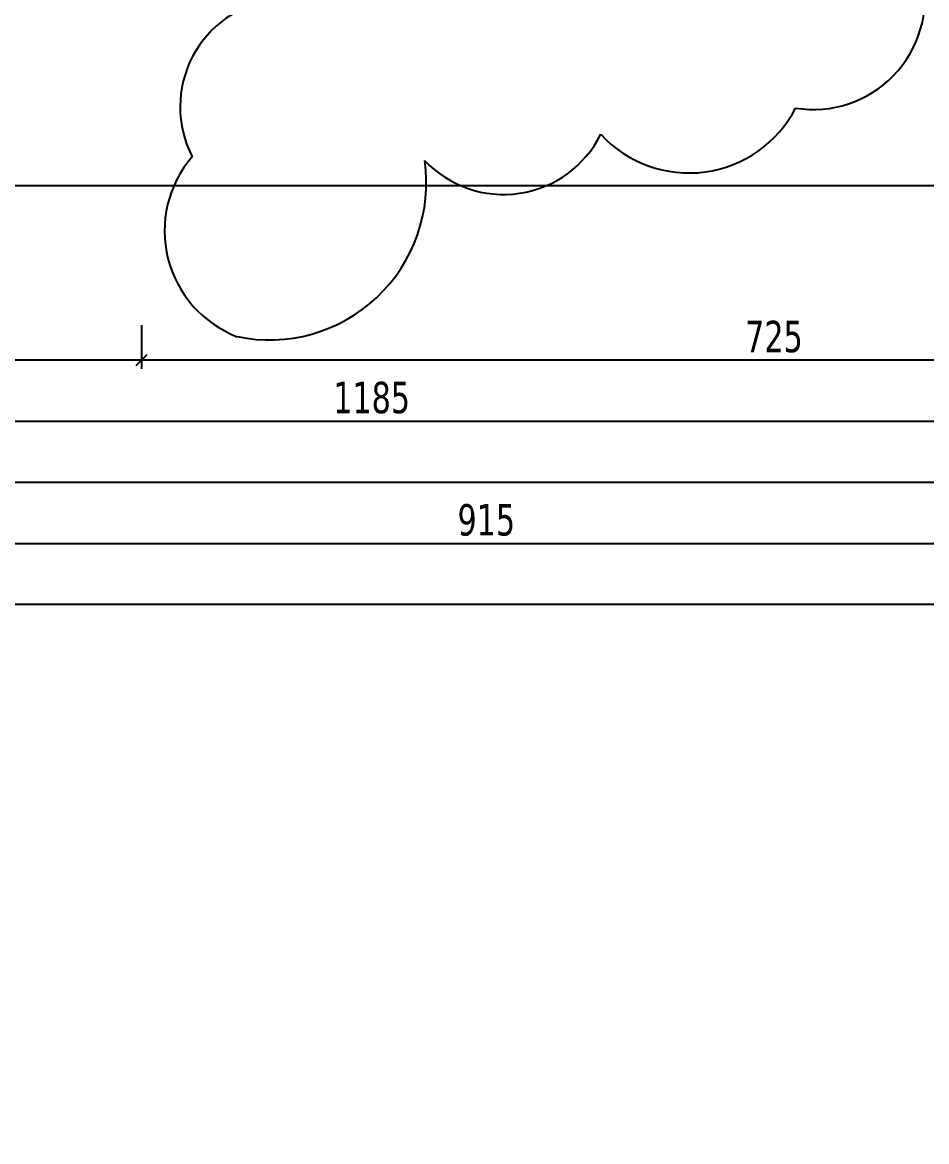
# Model space of a CAD drawing. Header units: millimetres. Extents: x 43168.9 to 43194.6, y -25545.1 to -25543.4.
# Drawn here: x 43172.0412 to 43172.1449, y -25544.6805 to -25544.5522 of the extents above; entities that cross this region are included whole.
import ezdxf

# ---------------------------------------------------------------- set-up
doc = ezdxf.new("R2010")
doc.units = ezdxf.units.MM
doc.header["$LTSCALE"] = 200
doc.layers.add('cim_sgh', color=7, linetype='Continuous', true_color=0x248f00)
for name, color, linetype in [('olcuaks_sgh', 41, 'Continuous'), ('olcudis_sgh', 185, 'Continuous'), ('vaziyet-01_sgh', 33, 'Continuous')]:
    doc.layers.add(name, color=color, linetype=linetype)
doc.styles.add('dim', font='VERDANA.TTF', dxfattribs={"width": 0.7})

msp = doc.modelspace()

# ---------------------------------------------------------------- linework, layer by layer
at = {"color": 0, "linetype": 'ByBlock', "lineweight": -2}
for p, q in [((43172.05548, -25544.59032), (43172.05428, -25544.59152)), ((43172.05428, -25544.59152), (43172.05548, -25544.59032))]:
    msp.add_line(p, q, dxfattribs=at)
for centre, radius, start, end in [((43172.13189, -25544.54941), 0.01279, 260.8187, 10.8187), ((43172.07174, -25544.56191), 0.01243, 97.3446, 207.3446), ((43172.11763, -25544.55572), 0.01376, 222.6637, 332.6637), ((43172.09637, -25544.55948), 0.01246, 223.4677, 333.4677), ((43172.07049, -25544.57612), 0.01297, 139.0416, 249.0416), ((43172.06953, -25544.57062), 0.01799, 258.2169, 8.2169)]:
    msp.add_arc(centre, radius, start, end)
at = {"layer": 'cim_sgh'}
for p, q in [((43172.04408, -25544.57377), (43172.04408, -25544.57377)), ((43172.04789, -25544.57377), (43172.04789, -25544.57377)), ((43172.0517, -25544.57377), (43172.0517, -25544.57377)), ((43172.05551, -25544.57377), (43172.05551, -25544.57377)), ((43172.05932, -25544.57377), (43172.05932, -25544.57377)), ((43172.06313, -25544.57377), (43172.06313, -25544.57377)), ((43172.06694, -25544.57377), (43172.06694, -25544.57377)), ((43172.07075, -25544.57377), (43172.07075, -25544.57377)), ((43172.07456, -25544.57377), (43172.07456, -25544.57377)), ((43172.07837, -25544.57377), (43172.07837, -25544.57377)), ((43172.08218, -25544.57377), (43172.08218, -25544.57377)), ((43172.08599, -25544.57377), (43172.08599, -25544.57377)), ((43172.0898, -25544.57377), (43172.0898, -25544.57377)), ((43172.09361, -25544.57377), (43172.09361, -25544.57377)), ((43172.09742, -25544.57377), (43172.09742, -25544.57377)), ((43172.10123, -25544.57377), (43172.10123, -25544.57377)), ((43172.10504, -25544.57377), (43172.10504, -25544.57377)), ((43172.10885, -25544.57377), (43172.10885, -25544.57377)), ((43172.11266, -25544.57377), (43172.11266, -25544.57377)), ((43172.11647, -25544.57377), (43172.11647, -25544.57377)), ((43172.12028, -25544.57377), (43172.12028, -25544.57377)), ((43172.12409, -25544.57377), (43172.12409, -25544.57377)), ((43172.1279, -25544.57377), (43172.1279, -25544.57377)), ((43172.13171, -25544.57377), (43172.13171, -25544.57377)), ((43172.13552, -25544.57377), (43172.13552, -25544.57377)), ((43172.13933, -25544.57377), (43172.13933, -25544.57377)), ((43172.14314, -25544.57377), (43172.14314, -25544.57377)), ((43172.04218, -25544.57758), (43172.04218, -25544.57758)), ((43172.04599, -25544.57758), (43172.04599, -25544.57758)), ((43172.0498, -25544.57758), (43172.0498, -25544.57758)), ((43172.05361, -25544.57758), (43172.05361, -25544.57758)), ((43172.05742, -25544.57758), (43172.05742, -25544.57758)), ((43172.06123, -25544.57758), (43172.06123, -25544.57758)), ((43172.06504, -25544.57758), (43172.06504, -25544.57758)), ((43172.06885, -25544.57758), (43172.06885, -25544.57758)), ((43172.07266, -25544.57758), (43172.07266, -25544.57758)), ((43172.07647, -25544.57758), (43172.07647, -25544.57758)), ((43172.08028, -25544.57758), (43172.08028, -25544.57758)), ((43172.08409, -25544.57758), (43172.08409, -25544.57758)), ((43172.0879, -25544.57758), (43172.0879, -25544.57758)), ((43172.09171, -25544.57758), (43172.09171, -25544.57758)), ((43172.09552, -25544.57758), (43172.09552, -25544.57758)), ((43172.09933, -25544.57758), (43172.09933, -25544.57758)), ((43172.10314, -25544.57758), (43172.10314, -25544.57758)), ((43172.10695, -25544.57758), (43172.10695, -25544.57758)), ((43172.11076, -25544.57758), (43172.11076, -25544.57758)), ((43172.11457, -25544.57758), (43172.11457, -25544.57758)), ((43172.11838, -25544.57758), (43172.11838, -25544.57758)), ((43172.12219, -25544.57758), (43172.12219, -25544.57758)), ((43172.126, -25544.57758), (43172.126, -25544.57758)), ((43172.12981, -25544.57758), (43172.12981, -25544.57758)), ((43172.13362, -25544.57758), (43172.13362, -25544.57758)), ((43172.13743, -25544.57758), (43172.13743, -25544.57758)), ((43172.14124, -25544.57758), (43172.14124, -25544.57758)), ((43172.04408, -25544.58139), (43172.04408, -25544.58139)), ((43172.04789, -25544.58139), (43172.04789, -25544.58139)), ((43172.0517, -25544.58139), (43172.0517, -25544.58139)), ((43172.05551, -25544.58139), (43172.05551, -25544.58139)), ((43172.05932, -25544.58139), (43172.05932, -25544.58139)), ((43172.06313, -25544.58139), (43172.06313, -25544.58139)), ((43172.06694, -25544.58139), (43172.06694, -25544.58139)), ((43172.07075, -25544.58139), (43172.07075, -25544.58139)), ((43172.07456, -25544.58139), (43172.07456, -25544.58139)), ((43172.07837, -25544.58139), (43172.07837, -25544.58139)), ((43172.08218, -25544.58139), (43172.08218, -25544.58139)), ((43172.08599, -25544.58139), (43172.08599, -25544.58139)), ((43172.0898, -25544.58139), (43172.0898, -25544.58139)), ((43172.09361, -25544.58139), (43172.09361, -25544.58139)), ((43172.09742, -25544.58139), (43172.09742, -25544.58139)), ((43172.10123, -25544.58139), (43172.10123, -25544.58139)), ((43172.10504, -25544.58139), (43172.10504, -25544.58139)), ((43172.10885, -25544.58139), (43172.10885, -25544.58139)), ((43172.11266, -25544.58139), (43172.11266, -25544.58139)), ((43172.11647, -25544.58139), (43172.11647, -25544.58139)), ((43172.12028, -25544.58139), (43172.12028, -25544.58139)), ((43172.12409, -25544.58139), (43172.12409, -25544.58139)), ((43172.1279, -25544.58139), (43172.1279, -25544.58139)), ((43172.13171, -25544.58139), (43172.13171, -25544.58139)), ((43172.13552, -25544.58139), (43172.13552, -25544.58139)), ((43172.13933, -25544.58139), (43172.13933, -25544.58139)), ((43172.14314, -25544.58139), (43172.14314, -25544.58139)), ((43172.04218, -25544.5852), (43172.04218, -25544.5852)), ((43172.04599, -25544.5852), (43172.04599, -25544.5852)), ((43172.0498, -25544.5852), (43172.0498, -25544.5852)), ((43172.05361, -25544.5852), (43172.05361, -25544.5852)), ((43172.05742, -25544.5852), (43172.05742, -25544.5852)), ((43172.06123, -25544.5852), (43172.06123, -25544.5852)), ((43172.06504, -25544.5852), (43172.06504, -25544.5852)), ((43172.06885, -25544.5852), (43172.06885, -25544.5852)), ((43172.07266, -25544.5852), (43172.07266, -25544.5852)), ((43172.07647, -25544.5852), (43172.07647, -25544.5852)), ((43172.08028, -25544.5852), (43172.08028, -25544.5852)), ((43172.08409, -25544.5852), (43172.08409, -25544.5852)), ((43172.0879, -25544.5852), (43172.0879, -25544.5852)), ((43172.09171, -25544.5852), (43172.09171, -25544.5852)), ((43172.09552, -25544.5852), (43172.09552, -25544.5852)), ((43172.09933, -25544.5852), (43172.09933, -25544.5852)), ((43172.10314, -25544.5852), (43172.10314, -25544.5852)), ((43172.10695, -25544.5852), (43172.10695, -25544.5852)), ((43172.11076, -25544.5852), (43172.11076, -25544.5852)), ((43172.11457, -25544.5852), (43172.11457, -25544.5852)), ((43172.11838, -25544.5852), (43172.11838, -25544.5852)), ((43172.12219, -25544.5852), (43172.12219, -25544.5852)), ((43172.126, -25544.5852), (43172.126, -25544.5852)), ((43172.12981, -25544.5852), (43172.12981, -25544.5852)), ((43172.13362, -25544.5852), (43172.13362, -25544.5852)), ((43172.13743, -25544.5852), (43172.13743, -25544.5852)), ((43172.14124, -25544.5852), (43172.14124, -25544.5852)), ((43172.04408, -25544.58901), (43172.04408, -25544.58901)), ((43172.04789, -25544.58901), (43172.04789, -25544.58901)), ((43172.0517, -25544.58901), (43172.0517, -25544.58901)), ((43172.05551, -25544.58901), (43172.05551, -25544.58901)), ((43172.05932, -25544.58901), (43172.05932, -25544.58901)), ((43172.06313, -25544.58901), (43172.06313, -25544.58901)), ((43172.06694, -25544.58901), (43172.06694, -25544.58901)), ((43172.07075, -25544.58901), (43172.07075, -25544.58901)), ((43172.07456, -25544.58901), (43172.07456, -25544.58901)), ((43172.07837, -25544.58901), (43172.07837, -25544.58901)), ((43172.08218, -25544.58901), (43172.08218, -25544.58901)), ((43172.08599, -25544.58901), (43172.08599, -25544.58901)), ((43172.0898, -25544.58901), (43172.0898, -25544.58901)), ((43172.09361, -25544.58901), (43172.09361, -25544.58901)), ((43172.09742, -25544.58901), (43172.09742, -25544.58901)), ((43172.10123, -25544.58901), (43172.10123, -25544.58901)), ((43172.10504, -25544.58901), (43172.10504, -25544.58901)), ((43172.10885, -25544.58901), (43172.10885, -25544.58901)), ((43172.11266, -25544.58901), (43172.11266, -25544.58901)), ((43172.11647, -25544.58901), (43172.11647, -25544.58901)), ((43172.12028, -25544.58901), (43172.12028, -25544.58901)), ((43172.12409, -25544.58901), (43172.12409, -25544.58901)), ((43172.1279, -25544.58901), (43172.1279, -25544.58901)), ((43172.13171, -25544.58901), (43172.13171, -25544.58901)), ((43172.13552, -25544.58901), (43172.13552, -25544.58901)), ((43172.13933, -25544.58901), (43172.13933, -25544.58901)), ((43172.14314, -25544.58901), (43172.14314, -25544.58901)), ((43172.04218, -25544.59282), (43172.04218, -25544.59282)), ((43172.04599, -25544.59282), (43172.04599, -25544.59282)), ((43172.0498, -25544.59282), (43172.0498, -25544.59282)), ((43172.05361, -25544.59282), (43172.05361, -25544.59282)), ((43172.05742, -25544.59282), (43172.05742, -25544.59282)), ((43172.06123, -25544.59282), (43172.06123, -25544.59282)), ((43172.06504, -25544.59282), (43172.06504, -25544.59282)), ((43172.06885, -25544.59282), (43172.06885, -25544.59282)), ((43172.07266, -25544.59282), (43172.07266, -25544.59282)), ((43172.07647, -25544.59282), (43172.07647, -25544.59282)), ((43172.08028, -25544.59282), (43172.08028, -25544.59282)), ((43172.08409, -25544.59282), (43172.08409, -25544.59282)), ((43172.0879, -25544.59282), (43172.0879, -25544.59282)), ((43172.09171, -25544.59282), (43172.09171, -25544.59282)), ((43172.09552, -25544.59282), (43172.09552, -25544.59282)), ((43172.09933, -25544.59282), (43172.09933, -25544.59282)), ((43172.10314, -25544.59282), (43172.10314, -25544.59282)), ((43172.10695, -25544.59282), (43172.10695, -25544.59282)), ((43172.11076, -25544.59282), (43172.11076, -25544.59282)), ((43172.11457, -25544.59282), (43172.11457, -25544.59282)), ((43172.11838, -25544.59282), (43172.11838, -25544.59282)), ((43172.12219, -25544.59282), (43172.12219, -25544.59282)), ((43172.126, -25544.59282), (43172.126, -25544.59282)), ((43172.12981, -25544.59282), (43172.12981, -25544.59282)), ((43172.13362, -25544.59282), (43172.13362, -25544.59282)), ((43172.13743, -25544.59282), (43172.13743, -25544.59282)), ((43172.14124, -25544.59282), (43172.14124, -25544.59282)), ((43172.04408, -25544.59663), (43172.04408, -25544.59663)), ((43172.04789, -25544.59663), (43172.04789, -25544.59663)), ((43172.0517, -25544.59663), (43172.0517, -25544.59663)), ((43172.05551, -25544.59663), (43172.05551, -25544.59663)), ((43172.05932, -25544.59663), (43172.05932, -25544.59663)), ((43172.06313, -25544.59663), (43172.06313, -25544.59663)), ((43172.06694, -25544.59663), (43172.06694, -25544.59663)), ((43172.07075, -25544.59663), (43172.07075, -25544.59663)), ((43172.07456, -25544.59663), (43172.07456, -25544.59663)), ((43172.07837, -25544.59663), (43172.07837, -25544.59663)), ((43172.08218, -25544.59663), (43172.08218, -25544.59663)), ((43172.08599, -25544.59663), (43172.08599, -25544.59663)), ((43172.0898, -25544.59663), (43172.0898, -25544.59663)), ((43172.09361, -25544.59663), (43172.09361, -25544.59663)), ((43172.09742, -25544.59663), (43172.09742, -25544.59663)), ((43172.10123, -25544.59663), (43172.10123, -25544.59663)), ((43172.10504, -25544.59663), (43172.10504, -25544.59663)), ((43172.10885, -25544.59663), (43172.10885, -25544.59663)), ((43172.11266, -25544.59663), (43172.11266, -25544.59663)), ((43172.11647, -25544.59663), (43172.11647, -25544.59663)), ((43172.12028, -25544.59663), (43172.12028, -25544.59663)), ((43172.12409, -25544.59663), (43172.12409, -25544.59663)), ((43172.1279, -25544.59663), (43172.1279, -25544.59663)), ((43172.13171, -25544.59663), (43172.13171, -25544.59663)), ((43172.13552, -25544.59663), (43172.13552, -25544.59663)), ((43172.13933, -25544.59663), (43172.13933, -25544.59663)), ((43172.14314, -25544.59663), (43172.14314, -25544.59663)), ((43172.04218, -25544.60044), (43172.04218, -25544.60044)), ((43172.04599, -25544.60044), (43172.04599, -25544.60044)), ((43172.0498, -25544.60044), (43172.0498, -25544.60044)), ((43172.05361, -25544.60044), (43172.05361, -25544.60044)), ((43172.05742, -25544.60044), (43172.05742, -25544.60044)), ((43172.06123, -25544.60044), (43172.06123, -25544.60044)), ((43172.06504, -25544.60044), (43172.06504, -25544.60044)), ((43172.06885, -25544.60044), (43172.06885, -25544.60044)), ((43172.07266, -25544.60044), (43172.07266, -25544.60044)), ((43172.07647, -25544.60044), (43172.07647, -25544.60044)), ((43172.08028, -25544.60044), (43172.08028, -25544.60044)), ((43172.08409, -25544.60044), (43172.08409, -25544.60044)), ((43172.0879, -25544.60044), (43172.0879, -25544.60044)), ((43172.09171, -25544.60044), (43172.09171, -25544.60044)), ((43172.09552, -25544.60044), (43172.09552, -25544.60044)), ((43172.09933, -25544.60044), (43172.09933, -25544.60044)), ((43172.10314, -25544.60044), (43172.10314, -25544.60044)), ((43172.10695, -25544.60044), (43172.10695, -25544.60044)), ((43172.11076, -25544.60044), (43172.11076, -25544.60044)), ((43172.11457, -25544.60044), (43172.11457, -25544.60044)), ((43172.11838, -25544.60044), (43172.11838, -25544.60044)), ((43172.12219, -25544.60044), (43172.12219, -25544.60044)), ((43172.126, -25544.60044), (43172.126, -25544.60044)), ((43172.12981, -25544.60044), (43172.12981, -25544.60044)), ((43172.13362, -25544.60044), (43172.13362, -25544.60044)), ((43172.13743, -25544.60044), (43172.13743, -25544.60044)), ((43172.14124, -25544.60044), (43172.14124, -25544.60044)), ((43172.04408, -25544.60425), (43172.04408, -25544.60425)), ((43172.04789, -25544.60425), (43172.04789, -25544.60425)), ((43172.0517, -25544.60425), (43172.0517, -25544.60425)), ((43172.05551, -25544.60425), (43172.05551, -25544.60425)), ((43172.05932, -25544.60425), (43172.05932, -25544.60425)), ((43172.06313, -25544.60425), (43172.06313, -25544.60425)), ((43172.06694, -25544.60425), (43172.06694, -25544.60425)), ((43172.07075, -25544.60425), (43172.07075, -25544.60425)), ((43172.07456, -25544.60425), (43172.07456, -25544.60425)), ((43172.07837, -25544.60425), (43172.07837, -25544.60425)), ((43172.08218, -25544.60425), (43172.08218, -25544.60425)), ((43172.08599, -25544.60425), (43172.08599, -25544.60425)), ((43172.0898, -25544.60425), (43172.0898, -25544.60425)), ((43172.09361, -25544.60425), (43172.09361, -25544.60425)), ((43172.09742, -25544.60425), (43172.09742, -25544.60425)), ((43172.10123, -25544.60425), (43172.10123, -25544.60425)), ((43172.10504, -25544.60425), (43172.10504, -25544.60425)), ((43172.10885, -25544.60425), (43172.10885, -25544.60425)), ((43172.11266, -25544.60425), (43172.11266, -25544.60425)), ((43172.11647, -25544.60425), (43172.11647, -25544.60425)), ((43172.12028, -25544.60425), (43172.12028, -25544.60425)), ((43172.12409, -25544.60425), (43172.12409, -25544.60425)), ((43172.1279, -25544.60425), (43172.1279, -25544.60425)), ((43172.13171, -25544.60425), (43172.13171, -25544.60425)), ((43172.13552, -25544.60425), (43172.13552, -25544.60425)), ((43172.13933, -25544.60425), (43172.13933, -25544.60425)), ((43172.14314, -25544.60425), (43172.14314, -25544.60425)), ((43172.04218, -25544.60806), (43172.04218, -25544.60806)), ((43172.04599, -25544.60806), (43172.04599, -25544.60806)), ((43172.0498, -25544.60806), (43172.0498, -25544.60806)), ((43172.05361, -25544.60806), (43172.05361, -25544.60806)), ((43172.05742, -25544.60806), (43172.05742, -25544.60806)), ((43172.06123, -25544.60806), (43172.06123, -25544.60806)), ((43172.06504, -25544.60806), (43172.06504, -25544.60806)), ((43172.06885, -25544.60806), (43172.06885, -25544.60806)), ((43172.07266, -25544.60806), (43172.07266, -25544.60806)), ((43172.07647, -25544.60806), (43172.07647, -25544.60806)), ((43172.08028, -25544.60806), (43172.08028, -25544.60806)), ((43172.08409, -25544.60806), (43172.08409, -25544.60806)), ((43172.0879, -25544.60806), (43172.0879, -25544.60806)), ((43172.09171, -25544.60806), (43172.09171, -25544.60806)), ((43172.09552, -25544.60806), (43172.09552, -25544.60806)), ((43172.09933, -25544.60806), (43172.09933, -25544.60806)), ((43172.10314, -25544.60806), (43172.10314, -25544.60806)), ((43172.10695, -25544.60806), (43172.10695, -25544.60806)), ((43172.11076, -25544.60806), (43172.11076, -25544.60806)), ((43172.11457, -25544.60806), (43172.11457, -25544.60806)), ((43172.11838, -25544.60806), (43172.11838, -25544.60806)), ((43172.12219, -25544.60806), (43172.12219, -25544.60806)), ((43172.126, -25544.60806), (43172.126, -25544.60806)), ((43172.12981, -25544.60806), (43172.12981, -25544.60806)), ((43172.13362, -25544.60806), (43172.13362, -25544.60806)), ((43172.13743, -25544.60806), (43172.13743, -25544.60806)), ((43172.14124, -25544.60806), (43172.14124, -25544.60806)), ((43172.04408, -25544.61187), (43172.04408, -25544.61187)), ((43172.04789, -25544.61187), (43172.04789, -25544.61187)), ((43172.0517, -25544.61187), (43172.0517, -25544.61187)), ((43172.05551, -25544.61187), (43172.05551, -25544.61187)), ((43172.05932, -25544.61187), (43172.05932, -25544.61187)), ((43172.06313, -25544.61187), (43172.06313, -25544.61187)), ((43172.06694, -25544.61187), (43172.06694, -25544.61187)), ((43172.07075, -25544.61187), (43172.07075, -25544.61187)), ((43172.07456, -25544.61187), (43172.07456, -25544.61187)), ((43172.07837, -25544.61187), (43172.07837, -25544.61187)), ((43172.08218, -25544.61187), (43172.08218, -25544.61187)), ((43172.08599, -25544.61187), (43172.08599, -25544.61187)), ((43172.0898, -25544.61187), (43172.0898, -25544.61187)), ((43172.09361, -25544.61187), (43172.09361, -25544.61187)), ((43172.09742, -25544.61187), (43172.09742, -25544.61187)), ((43172.10123, -25544.61187), (43172.10123, -25544.61187)), ((43172.10504, -25544.61187), (43172.10504, -25544.61187)), ((43172.10885, -25544.61187), (43172.10885, -25544.61187)), ((43172.11266, -25544.61187), (43172.11266, -25544.61187)), ((43172.11647, -25544.61187), (43172.11647, -25544.61187)), ((43172.12028, -25544.61187), (43172.12028, -25544.61187)), ((43172.12409, -25544.61187), (43172.12409, -25544.61187)), ((43172.1279, -25544.61187), (43172.1279, -25544.61187)), ((43172.13171, -25544.61187), (43172.13171, -25544.61187)), ((43172.13552, -25544.61187), (43172.13552, -25544.61187)), ((43172.13933, -25544.61187), (43172.13933, -25544.61187)), ((43172.14314, -25544.61187), (43172.14314, -25544.61187)), ((43172.04218, -25544.61568), (43172.04218, -25544.61568)), ((43172.04599, -25544.61568), (43172.04599, -25544.61568)), ((43172.0498, -25544.61568), (43172.0498, -25544.61568)), ((43172.05361, -25544.61568), (43172.05361, -25544.61568)), ((43172.05742, -25544.61568), (43172.05742, -25544.61568)), ((43172.06123, -25544.61568), (43172.06123, -25544.61568)), ((43172.06504, -25544.61568), (43172.06504, -25544.61568)), ((43172.06885, -25544.61568), (43172.06885, -25544.61568)), ((43172.07266, -25544.61568), (43172.07266, -25544.61568)), ((43172.07647, -25544.61568), (43172.07647, -25544.61568)), ((43172.08028, -25544.61568), (43172.08028, -25544.61568)), ((43172.08409, -25544.61568), (43172.08409, -25544.61568)), ((43172.0879, -25544.61568), (43172.0879, -25544.61568)), ((43172.09171, -25544.61568), (43172.09171, -25544.61568)), ((43172.09552, -25544.61568), (43172.09552, -25544.61568)), ((43172.09933, -25544.61568), (43172.09933, -25544.61568)), ((43172.10314, -25544.61568), (43172.10314, -25544.61568)), ((43172.10695, -25544.61568), (43172.10695, -25544.61568)), ((43172.11076, -25544.61568), (43172.11076, -25544.61568)), ((43172.11457, -25544.61568), (43172.11457, -25544.61568)), ((43172.11838, -25544.61568), (43172.11838, -25544.61568)), ((43172.12219, -25544.61568), (43172.12219, -25544.61568)), ((43172.126, -25544.61568), (43172.126, -25544.61568)), ((43172.12981, -25544.61568), (43172.12981, -25544.61568)), ((43172.13362, -25544.61568), (43172.13362, -25544.61568)), ((43172.13743, -25544.61568), (43172.13743, -25544.61568)), ((43172.14124, -25544.61568), (43172.14124, -25544.61568)), ((43172.04408, -25544.61949), (43172.04408, -25544.61949)), ((43172.04789, -25544.61949), (43172.04789, -25544.61949)), ((43172.0517, -25544.61949), (43172.0517, -25544.61949)), ((43172.05551, -25544.61949), (43172.05551, -25544.61949)), ((43172.05932, -25544.61949), (43172.05932, -25544.61949)), ((43172.06313, -25544.61949), (43172.06313, -25544.61949)), ((43172.06694, -25544.61949), (43172.06694, -25544.61949)), ((43172.07075, -25544.61949), (43172.07075, -25544.61949)), ((43172.07456, -25544.61949), (43172.07456, -25544.61949)), ((43172.07837, -25544.61949), (43172.07837, -25544.61949)), ((43172.08218, -25544.61949), (43172.08218, -25544.61949)), ((43172.08599, -25544.61949), (43172.08599, -25544.61949)), ((43172.0898, -25544.61949), (43172.0898, -25544.61949)), ((43172.09361, -25544.61949), (43172.09361, -25544.61949)), ((43172.09742, -25544.61949), (43172.09742, -25544.61949)), ((43172.10123, -25544.61949), (43172.10123, -25544.61949)), ((43172.10504, -25544.61949), (43172.10504, -25544.61949)), ((43172.10885, -25544.61949), (43172.10885, -25544.61949)), ((43172.11266, -25544.61949), (43172.11266, -25544.61949)), ((43172.11647, -25544.61949), (43172.11647, -25544.61949)), ((43172.12028, -25544.61949), (43172.12028, -25544.61949)), ((43172.12409, -25544.61949), (43172.12409, -25544.61949)), ((43172.1279, -25544.61949), (43172.1279, -25544.61949)), ((43172.13171, -25544.61949), (43172.13171, -25544.61949)), ((43172.13552, -25544.61949), (43172.13552, -25544.61949)), ((43172.13933, -25544.61949), (43172.13933, -25544.61949)), ((43172.14314, -25544.61949), (43172.14314, -25544.61949)), ((43172.04218, -25544.6233), (43172.04218, -25544.6233)), ((43172.04599, -25544.6233), (43172.04599, -25544.6233)), ((43172.0498, -25544.6233), (43172.0498, -25544.6233)), ((43172.05361, -25544.6233), (43172.05361, -25544.6233)), ((43172.05742, -25544.6233), (43172.05742, -25544.6233)), ((43172.06123, -25544.6233), (43172.06123, -25544.6233)), ((43172.06504, -25544.6233), (43172.06504, -25544.6233)), ((43172.06885, -25544.6233), (43172.06885, -25544.6233)), ((43172.07266, -25544.6233), (43172.07266, -25544.6233)), ((43172.07647, -25544.6233), (43172.07647, -25544.6233)), ((43172.08028, -25544.6233), (43172.08028, -25544.6233)), ((43172.08409, -25544.6233), (43172.08409, -25544.6233)), ((43172.0879, -25544.6233), (43172.0879, -25544.6233)), ((43172.09171, -25544.6233), (43172.09171, -25544.6233)), ((43172.09552, -25544.6233), (43172.09552, -25544.6233)), ((43172.09933, -25544.6233), (43172.09933, -25544.6233)), ((43172.10314, -25544.6233), (43172.10314, -25544.6233)), ((43172.10695, -25544.6233), (43172.10695, -25544.6233)), ((43172.11076, -25544.6233), (43172.11076, -25544.6233)), ((43172.11457, -25544.6233), (43172.11457, -25544.6233)), ((43172.11838, -25544.6233), (43172.11838, -25544.6233)), ((43172.12219, -25544.6233), (43172.12219, -25544.6233)), ((43172.126, -25544.6233), (43172.126, -25544.6233)), ((43172.12981, -25544.6233), (43172.12981, -25544.6233)), ((43172.13362, -25544.6233), (43172.13362, -25544.6233)), ((43172.13743, -25544.6233), (43172.13743, -25544.6233)), ((43172.14124, -25544.6233), (43172.14124, -25544.6233)), ((43172.04408, -25544.62711), (43172.04408, -25544.62711)), ((43172.04789, -25544.62711), (43172.04789, -25544.62711)), ((43172.0517, -25544.62711), (43172.0517, -25544.62711)), ((43172.05551, -25544.62711), (43172.05551, -25544.62711)), ((43172.05932, -25544.62711), (43172.05932, -25544.62711)), ((43172.06313, -25544.62711), (43172.06313, -25544.62711)), ((43172.06694, -25544.62711), (43172.06694, -25544.62711)), ((43172.07075, -25544.62711), (43172.07075, -25544.62711)), ((43172.07456, -25544.62711), (43172.07456, -25544.62711)), ((43172.07837, -25544.62711), (43172.07837, -25544.62711)), ((43172.08218, -25544.62711), (43172.08218, -25544.62711)), ((43172.08599, -25544.62711), (43172.08599, -25544.62711)), ((43172.0898, -25544.62711), (43172.0898, -25544.62711)), ((43172.09361, -25544.62711), (43172.09361, -25544.62711)), ((43172.09742, -25544.62711), (43172.09742, -25544.62711)), ((43172.10123, -25544.62711), (43172.10123, -25544.62711)), ((43172.10504, -25544.62711), (43172.10504, -25544.62711)), ((43172.10885, -25544.62711), (43172.10885, -25544.62711)), ((43172.11266, -25544.62711), (43172.11266, -25544.62711)), ((43172.11647, -25544.62711), (43172.11647, -25544.62711)), ((43172.12028, -25544.62711), (43172.12028, -25544.62711)), ((43172.12409, -25544.62711), (43172.12409, -25544.62711)), ((43172.1279, -25544.62711), (43172.1279, -25544.62711)), ((43172.13171, -25544.62711), (43172.13171, -25544.62711)), ((43172.13552, -25544.62711), (43172.13552, -25544.62711)), ((43172.13933, -25544.62711), (43172.13933, -25544.62711)), ((43172.14314, -25544.62711), (43172.14314, -25544.62711)), ((43172.04218, -25544.63092), (43172.04218, -25544.63092)), ((43172.04599, -25544.63092), (43172.04599, -25544.63092)), ((43172.0498, -25544.63092), (43172.0498, -25544.63092)), ((43172.05361, -25544.63092), (43172.05361, -25544.63092)), ((43172.05742, -25544.63092), (43172.05742, -25544.63092)), ((43172.06123, -25544.63092), (43172.06123, -25544.63092)), ((43172.06504, -25544.63092), (43172.06504, -25544.63092)), ((43172.06885, -25544.63092), (43172.06885, -25544.63092)), ((43172.07266, -25544.63092), (43172.07266, -25544.63092)), ((43172.07647, -25544.63092), (43172.07647, -25544.63092)), ((43172.08028, -25544.63092), (43172.08028, -25544.63092)), ((43172.08409, -25544.63092), (43172.08409, -25544.63092)), ((43172.0879, -25544.63092), (43172.0879, -25544.63092)), ((43172.09171, -25544.63092), (43172.09171, -25544.63092)), ((43172.09552, -25544.63092), (43172.09552, -25544.63092)), ((43172.09933, -25544.63092), (43172.09933, -25544.63092)), ((43172.10314, -25544.63092), (43172.10314, -25544.63092)), ((43172.10695, -25544.63092), (43172.10695, -25544.63092)), ((43172.11076, -25544.63092), (43172.11076, -25544.63092)), ((43172.11457, -25544.63092), (43172.11457, -25544.63092)), ((43172.11838, -25544.63092), (43172.11838, -25544.63092)), ((43172.12219, -25544.63092), (43172.12219, -25544.63092)), ((43172.126, -25544.63092), (43172.126, -25544.63092)), ((43172.12981, -25544.63092), (43172.12981, -25544.63092)), ((43172.13362, -25544.63092), (43172.13362, -25544.63092)), ((43172.13743, -25544.63092), (43172.13743, -25544.63092)), ((43172.14124, -25544.63092), (43172.14124, -25544.63092)), ((43172.04408, -25544.63473), (43172.04408, -25544.63473)), ((43172.04789, -25544.63473), (43172.04789, -25544.63473)), ((43172.0517, -25544.63473), (43172.0517, -25544.63473)), ((43172.05551, -25544.63473), (43172.05551, -25544.63473)), ((43172.05932, -25544.63473), (43172.05932, -25544.63473)), ((43172.06313, -25544.63473), (43172.06313, -25544.63473)), ((43172.06694, -25544.63473), (43172.06694, -25544.63473)), ((43172.07075, -25544.63473), (43172.07075, -25544.63473)), ((43172.07456, -25544.63473), (43172.07456, -25544.63473)), ((43172.07837, -25544.63473), (43172.07837, -25544.63473)), ((43172.08218, -25544.63473), (43172.08218, -25544.63473)), ((43172.08599, -25544.63473), (43172.08599, -25544.63473)), ((43172.0898, -25544.63473), (43172.0898, -25544.63473)), ((43172.09361, -25544.63473), (43172.09361, -25544.63473)), ((43172.09742, -25544.63473), (43172.09742, -25544.63473)), ((43172.10123, -25544.63473), (43172.10123, -25544.63473)), ((43172.10504, -25544.63473), (43172.10504, -25544.63473)), ((43172.10885, -25544.63473), (43172.10885, -25544.63473)), ((43172.11266, -25544.63473), (43172.11266, -25544.63473)), ((43172.11647, -25544.63473), (43172.11647, -25544.63473)), ((43172.12028, -25544.63473), (43172.12028, -25544.63473)), ((43172.12409, -25544.63473), (43172.12409, -25544.63473)), ((43172.1279, -25544.63473), (43172.1279, -25544.63473)), ((43172.13171, -25544.63473), (43172.13171, -25544.63473)), ((43172.13552, -25544.63473), (43172.13552, -25544.63473)), ((43172.13933, -25544.63473), (43172.13933, -25544.63473)), ((43172.14314, -25544.63473), (43172.14314, -25544.63473)), ((43172.04218, -25544.63854), (43172.04218, -25544.63854)), ((43172.04599, -25544.63854), (43172.04599, -25544.63854)), ((43172.0498, -25544.63854), (43172.0498, -25544.63854)), ((43172.05361, -25544.63854), (43172.05361, -25544.63854)), ((43172.05742, -25544.63854), (43172.05742, -25544.63854)), ((43172.06123, -25544.63854), (43172.06123, -25544.63854)), ((43172.06504, -25544.63854), (43172.06504, -25544.63854)), ((43172.06885, -25544.63854), (43172.06885, -25544.63854)), ((43172.07266, -25544.63854), (43172.07266, -25544.63854)), ((43172.07647, -25544.63854), (43172.07647, -25544.63854)), ((43172.08028, -25544.63854), (43172.08028, -25544.63854)), ((43172.08409, -25544.63854), (43172.08409, -25544.63854)), ((43172.0879, -25544.63854), (43172.0879, -25544.63854)), ((43172.09171, -25544.63854), (43172.09171, -25544.63854)), ((43172.09552, -25544.63854), (43172.09552, -25544.63854)), ((43172.09933, -25544.63854), (43172.09933, -25544.63854)), ((43172.10314, -25544.63854), (43172.10314, -25544.63854)), ((43172.10695, -25544.63854), (43172.10695, -25544.63854)), ((43172.11076, -25544.63854), (43172.11076, -25544.63854)), ((43172.11457, -25544.63854), (43172.11457, -25544.63854)), ((43172.11838, -25544.63854), (43172.11838, -25544.63854)), ((43172.12219, -25544.63854), (43172.12219, -25544.63854)), ((43172.126, -25544.63854), (43172.126, -25544.63854)), ((43172.12981, -25544.63854), (43172.12981, -25544.63854)), ((43172.13362, -25544.63854), (43172.13362, -25544.63854)), ((43172.13743, -25544.63854), (43172.13743, -25544.63854)), ((43172.14124, -25544.63854), (43172.14124, -25544.63854)), ((43172.04408, -25544.64235), (43172.04408, -25544.64235)), ((43172.04789, -25544.64235), (43172.04789, -25544.64235)), ((43172.0517, -25544.64235), (43172.0517, -25544.64235)), ((43172.05551, -25544.64235), (43172.05551, -25544.64235)), ((43172.05932, -25544.64235), (43172.05932, -25544.64235)), ((43172.06313, -25544.64235), (43172.06313, -25544.64235)), ((43172.06694, -25544.64235), (43172.06694, -25544.64235)), ((43172.07075, -25544.64235), (43172.07075, -25544.64235)), ((43172.07456, -25544.64235), (43172.07456, -25544.64235)), ((43172.07837, -25544.64235), (43172.07837, -25544.64235)), ((43172.08218, -25544.64235), (43172.08218, -25544.64235)), ((43172.08599, -25544.64235), (43172.08599, -25544.64235)), ((43172.0898, -25544.64235), (43172.0898, -25544.64235)), ((43172.09361, -25544.64235), (43172.09361, -25544.64235)), ((43172.09742, -25544.64235), (43172.09742, -25544.64235)), ((43172.10123, -25544.64235), (43172.10123, -25544.64235)), ((43172.10504, -25544.64235), (43172.10504, -25544.64235)), ((43172.10885, -25544.64235), (43172.10885, -25544.64235)), ((43172.11266, -25544.64235), (43172.11266, -25544.64235)), ((43172.11647, -25544.64235), (43172.11647, -25544.64235)), ((43172.12028, -25544.64235), (43172.12028, -25544.64235)), ((43172.12409, -25544.64235), (43172.12409, -25544.64235)), ((43172.1279, -25544.64235), (43172.1279, -25544.64235)), ((43172.13171, -25544.64235), (43172.13171, -25544.64235)), ((43172.13552, -25544.64235), (43172.13552, -25544.64235)), ((43172.13933, -25544.64235), (43172.13933, -25544.64235)), ((43172.14314, -25544.64235), (43172.14314, -25544.64235)), ((43172.04218, -25544.64616), (43172.04218, -25544.64616)), ((43172.04599, -25544.64616), (43172.04599, -25544.64616)), ((43172.0498, -25544.64616), (43172.0498, -25544.64616)), ((43172.05361, -25544.64616), (43172.05361, -25544.64616)), ((43172.05742, -25544.64616), (43172.05742, -25544.64616)), ((43172.06123, -25544.64616), (43172.06123, -25544.64616)), ((43172.06504, -25544.64616), (43172.06504, -25544.64616)), ((43172.06885, -25544.64616), (43172.06885, -25544.64616)), ((43172.07266, -25544.64616), (43172.07266, -25544.64616)), ((43172.07647, -25544.64616), (43172.07647, -25544.64616)), ((43172.08028, -25544.64616), (43172.08028, -25544.64616)), ((43172.08409, -25544.64616), (43172.08409, -25544.64616)), ((43172.0879, -25544.64616), (43172.0879, -25544.64616)), ((43172.09171, -25544.64616), (43172.09171, -25544.64616)), ((43172.09552, -25544.64616), (43172.09552, -25544.64616)), ((43172.09933, -25544.64616), (43172.09933, -25544.64616)), ((43172.10314, -25544.64616), (43172.10314, -25544.64616)), ((43172.10695, -25544.64616), (43172.10695, -25544.64616)), ((43172.11076, -25544.64616), (43172.11076, -25544.64616)), ((43172.11457, -25544.64616), (43172.11457, -25544.64616)), ((43172.11838, -25544.64616), (43172.11838, -25544.64616)), ((43172.12219, -25544.64616), (43172.12219, -25544.64616)), ((43172.126, -25544.64616), (43172.126, -25544.64616)), ((43172.12981, -25544.64616), (43172.12981, -25544.64616)), ((43172.13362, -25544.64616), (43172.13362, -25544.64616)), ((43172.13743, -25544.64616), (43172.13743, -25544.64616)), ((43172.14124, -25544.64616), (43172.14124, -25544.64616)), ((43172.04408, -25544.64997), (43172.04408, -25544.64997)), ((43172.04789, -25544.64997), (43172.04789, -25544.64997)), ((43172.0517, -25544.64997), (43172.0517, -25544.64997)), ((43172.05551, -25544.64997), (43172.05551, -25544.64997)), ((43172.05932, -25544.64997), (43172.05932, -25544.64997)), ((43172.06313, -25544.64997), (43172.06313, -25544.64997)), ((43172.06694, -25544.64997), (43172.06694, -25544.64997)), ((43172.07075, -25544.64997), (43172.07075, -25544.64997)), ((43172.07456, -25544.64997), (43172.07456, -25544.64997)), ((43172.07837, -25544.64997), (43172.07837, -25544.64997)), ((43172.08218, -25544.64997), (43172.08218, -25544.64997)), ((43172.08599, -25544.64997), (43172.08599, -25544.64997)), ((43172.0898, -25544.64997), (43172.0898, -25544.64997)), ((43172.09361, -25544.64997), (43172.09361, -25544.64997)), ((43172.09742, -25544.64997), (43172.09742, -25544.64997)), ((43172.10123, -25544.64997), (43172.10123, -25544.64997)), ((43172.10504, -25544.64997), (43172.10504, -25544.64997)), ((43172.10885, -25544.64997), (43172.10885, -25544.64997)), ((43172.11266, -25544.64997), (43172.11266, -25544.64997)), ((43172.11647, -25544.64997), (43172.11647, -25544.64997)), ((43172.12028, -25544.64997), (43172.12028, -25544.64997)), ((43172.12409, -25544.64997), (43172.12409, -25544.64997)), ((43172.1279, -25544.64997), (43172.1279, -25544.64997)), ((43172.13171, -25544.64997), (43172.13171, -25544.64997)), ((43172.13552, -25544.64997), (43172.13552, -25544.64997)), ((43172.13933, -25544.64997), (43172.13933, -25544.64997)), ((43172.14314, -25544.64997), (43172.14314, -25544.64997)), ((43172.04218, -25544.65378), (43172.04218, -25544.65378)), ((43172.04599, -25544.65378), (43172.04599, -25544.65378)), ((43172.0498, -25544.65378), (43172.0498, -25544.65378)), ((43172.05361, -25544.65378), (43172.05361, -25544.65378)), ((43172.05742, -25544.65378), (43172.05742, -25544.65378)), ((43172.06123, -25544.65378), (43172.06123, -25544.65378)), ((43172.06504, -25544.65378), (43172.06504, -25544.65378)), ((43172.06885, -25544.65378), (43172.06885, -25544.65378)), ((43172.07266, -25544.65378), (43172.07266, -25544.65378)), ((43172.07647, -25544.65378), (43172.07647, -25544.65378)), ((43172.08028, -25544.65378), (43172.08028, -25544.65378)), ((43172.08409, -25544.65378), (43172.08409, -25544.65378)), ((43172.0879, -25544.65378), (43172.0879, -25544.65378)), ((43172.09171, -25544.65378), (43172.09171, -25544.65378)), ((43172.09552, -25544.65378), (43172.09552, -25544.65378)), ((43172.09933, -25544.65378), (43172.09933, -25544.65378)), ((43172.10314, -25544.65378), (43172.10314, -25544.65378)), ((43172.10695, -25544.65378), (43172.10695, -25544.65378)), ((43172.11076, -25544.65378), (43172.11076, -25544.65378)), ((43172.11457, -25544.65378), (43172.11457, -25544.65378)), ((43172.11838, -25544.65378), (43172.11838, -25544.65378)), ((43172.12219, -25544.65378), (43172.12219, -25544.65378)), ((43172.126, -25544.65378), (43172.126, -25544.65378)), ((43172.12981, -25544.65378), (43172.12981, -25544.65378)), ((43172.13362, -25544.65378), (43172.13362, -25544.65378)), ((43172.13743, -25544.65378), (43172.13743, -25544.65378)), ((43172.14124, -25544.65378), (43172.14124, -25544.65378)), ((43172.04408, -25544.65759), (43172.04408, -25544.65759)), ((43172.04789, -25544.65759), (43172.04789, -25544.65759)), ((43172.0517, -25544.65759), (43172.0517, -25544.65759)), ((43172.05551, -25544.65759), (43172.05551, -25544.65759)), ((43172.05932, -25544.65759), (43172.05932, -25544.65759)), ((43172.06313, -25544.65759), (43172.06313, -25544.65759)), ((43172.06694, -25544.65759), (43172.06694, -25544.65759)), ((43172.07075, -25544.65759), (43172.07075, -25544.65759)), ((43172.07456, -25544.65759), (43172.07456, -25544.65759)), ((43172.07837, -25544.65759), (43172.07837, -25544.65759)), ((43172.08218, -25544.65759), (43172.08218, -25544.65759)), ((43172.08599, -25544.65759), (43172.08599, -25544.65759)), ((43172.0898, -25544.65759), (43172.0898, -25544.65759)), ((43172.09361, -25544.65759), (43172.09361, -25544.65759)), ((43172.09742, -25544.65759), (43172.09742, -25544.65759)), ((43172.10123, -25544.65759), (43172.10123, -25544.65759)), ((43172.10504, -25544.65759), (43172.10504, -25544.65759)), ((43172.10885, -25544.65759), (43172.10885, -25544.65759)), ((43172.11266, -25544.65759), (43172.11266, -25544.65759)), ((43172.11647, -25544.65759), (43172.11647, -25544.65759)), ((43172.12028, -25544.65759), (43172.12028, -25544.65759)), ((43172.12409, -25544.65759), (43172.12409, -25544.65759)), ((43172.1279, -25544.65759), (43172.1279, -25544.65759)), ((43172.13171, -25544.65759), (43172.13171, -25544.65759)), ((43172.13552, -25544.65759), (43172.13552, -25544.65759)), ((43172.13933, -25544.65759), (43172.13933, -25544.65759)), ((43172.14314, -25544.65759), (43172.14314, -25544.65759)), ((43172.04218, -25544.6614), (43172.04218, -25544.6614)), ((43172.04599, -25544.6614), (43172.04599, -25544.6614)), ((43172.0498, -25544.6614), (43172.0498, -25544.6614)), ((43172.05361, -25544.6614), (43172.05361, -25544.6614)), ((43172.05742, -25544.6614), (43172.05742, -25544.6614)), ((43172.06123, -25544.6614), (43172.06123, -25544.6614)), ((43172.06504, -25544.6614), (43172.06504, -25544.6614)), ((43172.06885, -25544.6614), (43172.06885, -25544.6614)), ((43172.07266, -25544.6614), (43172.07266, -25544.6614)), ((43172.07647, -25544.6614), (43172.07647, -25544.6614)), ((43172.08028, -25544.6614), (43172.08028, -25544.6614)), ((43172.08409, -25544.6614), (43172.08409, -25544.6614)), ((43172.0879, -25544.6614), (43172.0879, -25544.6614)), ((43172.09171, -25544.6614), (43172.09171, -25544.6614)), ((43172.09552, -25544.6614), (43172.09552, -25544.6614)), ((43172.09933, -25544.6614), (43172.09933, -25544.6614)), ((43172.10314, -25544.6614), (43172.10314, -25544.6614)), ((43172.10695, -25544.6614), (43172.10695, -25544.6614)), ((43172.11076, -25544.6614), (43172.11076, -25544.6614)), ((43172.11457, -25544.6614), (43172.11457, -25544.6614)), ((43172.11838, -25544.6614), (43172.11838, -25544.6614)), ((43172.12219, -25544.6614), (43172.12219, -25544.6614)), ((43172.126, -25544.6614), (43172.126, -25544.6614)), ((43172.12981, -25544.6614), (43172.12981, -25544.6614)), ((43172.13362, -25544.6614), (43172.13362, -25544.6614)), ((43172.13743, -25544.6614), (43172.13743, -25544.6614)), ((43172.14124, -25544.6614), (43172.14124, -25544.6614)), ((43172.04408, -25544.66521), (43172.04408, -25544.66521)), ((43172.04789, -25544.66521), (43172.04789, -25544.66521)), ((43172.0517, -25544.66521), (43172.0517, -25544.66521)), ((43172.05551, -25544.66521), (43172.05551, -25544.66521)), ((43172.05932, -25544.66521), (43172.05932, -25544.66521)), ((43172.06313, -25544.66521), (43172.06313, -25544.66521)), ((43172.06694, -25544.66521), (43172.06694, -25544.66521)), ((43172.07075, -25544.66521), (43172.07075, -25544.66521)), ((43172.07456, -25544.66521), (43172.07456, -25544.66521)), ((43172.07837, -25544.66521), (43172.07837, -25544.66521)), ((43172.08218, -25544.66521), (43172.08218, -25544.66521)), ((43172.08599, -25544.66521), (43172.08599, -25544.66521)), ((43172.0898, -25544.66521), (43172.0898, -25544.66521)), ((43172.09361, -25544.66521), (43172.09361, -25544.66521)), ((43172.09742, -25544.66521), (43172.09742, -25544.66521)), ((43172.10123, -25544.66521), (43172.10123, -25544.66521)), ((43172.10504, -25544.66521), (43172.10504, -25544.66521)), ((43172.10885, -25544.66521), (43172.10885, -25544.66521)), ((43172.11266, -25544.66521), (43172.11266, -25544.66521)), ((43172.11647, -25544.66521), (43172.11647, -25544.66521)), ((43172.12028, -25544.66521), (43172.12028, -25544.66521)), ((43172.12409, -25544.66521), (43172.12409, -25544.66521)), ((43172.1279, -25544.66521), (43172.1279, -25544.66521)), ((43172.13171, -25544.66521), (43172.13171, -25544.66521)), ((43172.13552, -25544.66521), (43172.13552, -25544.66521)), ((43172.13933, -25544.66521), (43172.13933, -25544.66521)), ((43172.14314, -25544.66521), (43172.14314, -25544.66521)), ((43172.04218, -25544.66902), (43172.04218, -25544.66902)), ((43172.04599, -25544.66902), (43172.04599, -25544.66902)), ((43172.0498, -25544.66902), (43172.0498, -25544.66902)), ((43172.05361, -25544.66902), (43172.05361, -25544.66902)), ((43172.05742, -25544.66902), (43172.05742, -25544.66902)), ((43172.06123, -25544.66902), (43172.06123, -25544.66902)), ((43172.06504, -25544.66902), (43172.06504, -25544.66902)), ((43172.06885, -25544.66902), (43172.06885, -25544.66902)), ((43172.07266, -25544.66902), (43172.07266, -25544.66902)), ((43172.07647, -25544.66902), (43172.07647, -25544.66902)), ((43172.08028, -25544.66902), (43172.08028, -25544.66902)), ((43172.08409, -25544.66902), (43172.08409, -25544.66902)), ((43172.0879, -25544.66902), (43172.0879, -25544.66902)), ((43172.09171, -25544.66902), (43172.09171, -25544.66902)), ((43172.09552, -25544.66902), (43172.09552, -25544.66902)), ((43172.09933, -25544.66902), (43172.09933, -25544.66902)), ((43172.10314, -25544.66902), (43172.10314, -25544.66902)), ((43172.10695, -25544.66902), (43172.10695, -25544.66902)), ((43172.11076, -25544.66902), (43172.11076, -25544.66902)), ((43172.11457, -25544.66902), (43172.11457, -25544.66902)), ((43172.11838, -25544.66902), (43172.11838, -25544.66902)), ((43172.12219, -25544.66902), (43172.12219, -25544.66902)), ((43172.126, -25544.66902), (43172.126, -25544.66902)), ((43172.12981, -25544.66902), (43172.12981, -25544.66902)), ((43172.13362, -25544.66902), (43172.13362, -25544.66902)), ((43172.13743, -25544.66902), (43172.13743, -25544.66902)), ((43172.14124, -25544.66902), (43172.14124, -25544.66902)), ((43172.04408, -25544.67283), (43172.04408, -25544.67283)), ((43172.04789, -25544.67283), (43172.04789, -25544.67283)), ((43172.0517, -25544.67283), (43172.0517, -25544.67283)), ((43172.05551, -25544.67283), (43172.05551, -25544.67283)), ((43172.05932, -25544.67283), (43172.05932, -25544.67283)), ((43172.06313, -25544.67283), (43172.06313, -25544.67283)), ((43172.06694, -25544.67283), (43172.06694, -25544.67283)), ((43172.07075, -25544.67283), (43172.07075, -25544.67283)), ((43172.07456, -25544.67283), (43172.07456, -25544.67283)), ((43172.07837, -25544.67283), (43172.07837, -25544.67283)), ((43172.08218, -25544.67283), (43172.08218, -25544.67283)), ((43172.08599, -25544.67283), (43172.08599, -25544.67283)), ((43172.0898, -25544.67283), (43172.0898, -25544.67283)), ((43172.09361, -25544.67283), (43172.09361, -25544.67283)), ((43172.09742, -25544.67283), (43172.09742, -25544.67283)), ((43172.10123, -25544.67283), (43172.10123, -25544.67283)), ((43172.10504, -25544.67283), (43172.10504, -25544.67283)), ((43172.10885, -25544.67283), (43172.10885, -25544.67283)), ((43172.11266, -25544.67283), (43172.11266, -25544.67283)), ((43172.11647, -25544.67283), (43172.11647, -25544.67283)), ((43172.12028, -25544.67283), (43172.12028, -25544.67283)), ((43172.12409, -25544.67283), (43172.12409, -25544.67283)), ((43172.1279, -25544.67283), (43172.1279, -25544.67283)), ((43172.13171, -25544.67283), (43172.13171, -25544.67283)), ((43172.13552, -25544.67283), (43172.13552, -25544.67283)), ((43172.13933, -25544.67283), (43172.13933, -25544.67283)), ((43172.14314, -25544.67283), (43172.14314, -25544.67283)), ((43172.04218, -25544.67664), (43172.04218, -25544.67664)), ((43172.04599, -25544.67664), (43172.04599, -25544.67664)), ((43172.0498, -25544.67664), (43172.0498, -25544.67664)), ((43172.05361, -25544.67664), (43172.05361, -25544.67664)), ((43172.05742, -25544.67664), (43172.05742, -25544.67664)), ((43172.06123, -25544.67664), (43172.06123, -25544.67664)), ((43172.06504, -25544.67664), (43172.06504, -25544.67664)), ((43172.06885, -25544.67664), (43172.06885, -25544.67664)), ((43172.07266, -25544.67664), (43172.07266, -25544.67664)), ((43172.07647, -25544.67664), (43172.07647, -25544.67664)), ((43172.08028, -25544.67664), (43172.08028, -25544.67664)), ((43172.08409, -25544.67664), (43172.08409, -25544.67664)), ((43172.0879, -25544.67664), (43172.0879, -25544.67664)), ((43172.09171, -25544.67664), (43172.09171, -25544.67664)), ((43172.09552, -25544.67664), (43172.09552, -25544.67664)), ((43172.09933, -25544.67664), (43172.09933, -25544.67664)), ((43172.10314, -25544.67664), (43172.10314, -25544.67664)), ((43172.10695, -25544.67664), (43172.10695, -25544.67664)), ((43172.11076, -25544.67664), (43172.11076, -25544.67664)), ((43172.11457, -25544.67664), (43172.11457, -25544.67664)), ((43172.11838, -25544.67664), (43172.11838, -25544.67664)), ((43172.12219, -25544.67664), (43172.12219, -25544.67664)), ((43172.126, -25544.67664), (43172.126, -25544.67664)), ((43172.12981, -25544.67664), (43172.12981, -25544.67664)), ((43172.13362, -25544.67664), (43172.13362, -25544.67664)), ((43172.13743, -25544.67664), (43172.13743, -25544.67664)), ((43172.14124, -25544.67664), (43172.14124, -25544.67664)), ((43172.04408, -25544.68045), (43172.04408, -25544.68045)), ((43172.04789, -25544.68045), (43172.04789, -25544.68045)), ((43172.0517, -25544.68045), (43172.0517, -25544.68045)), ((43172.05551, -25544.68045), (43172.05551, -25544.68045)), ((43172.05932, -25544.68045), (43172.05932, -25544.68045)), ((43172.06313, -25544.68045), (43172.06313, -25544.68045)), ((43172.06694, -25544.68045), (43172.06694, -25544.68045)), ((43172.07075, -25544.68045), (43172.07075, -25544.68045)), ((43172.07456, -25544.68045), (43172.07456, -25544.68045)), ((43172.07837, -25544.68045), (43172.07837, -25544.68045)), ((43172.08218, -25544.68045), (43172.08218, -25544.68045)), ((43172.08599, -25544.68045), (43172.08599, -25544.68045)), ((43172.0898, -25544.68045), (43172.0898, -25544.68045)), ((43172.09361, -25544.68045), (43172.09361, -25544.68045)), ((43172.09742, -25544.68045), (43172.09742, -25544.68045)), ((43172.10123, -25544.68045), (43172.10123, -25544.68045)), ((43172.10504, -25544.68045), (43172.10504, -25544.68045)), ((43172.10885, -25544.68045), (43172.10885, -25544.68045)), ((43172.11266, -25544.68045), (43172.11266, -25544.68045)), ((43172.11647, -25544.68045), (43172.11647, -25544.68045)), ((43172.12028, -25544.68045), (43172.12028, -25544.68045)), ((43172.12409, -25544.68045), (43172.12409, -25544.68045)), ((43172.1279, -25544.68045), (43172.1279, -25544.68045)), ((43172.13171, -25544.68045), (43172.13171, -25544.68045)), ((43172.13552, -25544.68045), (43172.13552, -25544.68045)), ((43172.13933, -25544.68045), (43172.13933, -25544.68045)), ((43172.14314, -25544.68045), (43172.14314, -25544.68045))]:
    msp.add_line(p, q, dxfattribs=at)
at = {"layer": 'olcuaks_sgh'}
for p, q in [((43172.00263, -25544.61192), (43172.18613, -25544.61192)), ((43172.20013, -25544.61892), (43171.53163, -25544.61892))]:
    msp.add_line(p, q, dxfattribs=at)
at = {"layer": 'olcudis_sgh'}
for p, q in [((43172.05488, -25544.58692), (43172.05488, -25544.59192)), ((43172.05488, -25544.58692), (43172.05488, -25544.59192)), ((43172.05513, -25544.59092), (43172.01063, -25544.59092)), ((43172.20013, -25544.59092), (43172.05463, -25544.59092)), ((43171.96263, -25544.59792), (43172.20013, -25544.59792)), ((43172.20013, -25544.60492), (43171.53163, -25544.60492))]:
    msp.add_line(p, q, dxfattribs=at)
at = {"layer": 'vaziyet-01_sgh'}
msp.add_line((43171.96688, -25544.57092), (43172.21988, -25544.57092), dxfattribs=at)

# ---------------------------------------------------------------- texts
at = {"layer": 'olcuaks_sgh', "color": 2, "style": 'dim', "width": 0.7}
msp.add_text('915', height=0.0036, dxfattribs=at).set_placement((43172.0911, -25544.61101))
at = {"layer": 'olcudis_sgh', "color": 2, "style": 'dim', "width": 0.7}
for s, p in [('725', (43172.12407, -25544.59001)), ('1185', (43172.07686, -25544.597))]:
    msp.add_text(s, height=0.0036, dxfattribs=at).set_placement(p)

doc.saveas('drawing.dxf')
